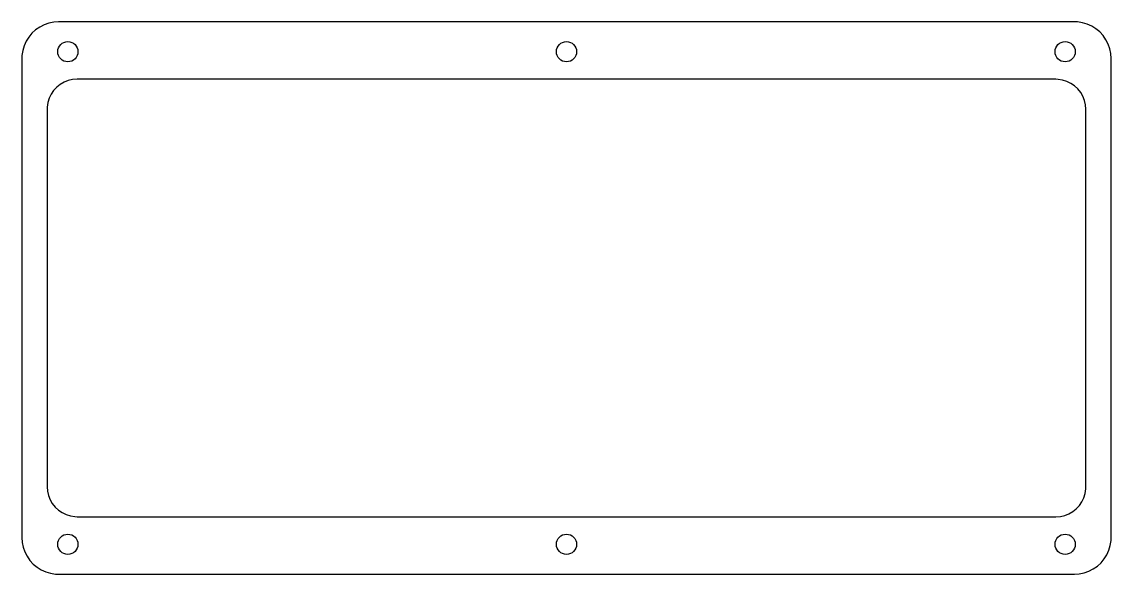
# Model space of a CAD drawing. Header units: metres. Extents: x -118 to 118, y -60 to 60.
import ezdxf

# ---------------------------------------------------------------- set-up
doc = ezdxf.new("R2010")
doc.units = ezdxf.units.M

msp = doc.modelspace()

# ---------------------------------------------------------------- linework, layer by layer
at = {"layer": 'BEZEL'}
msp.add_lwpolyline([(-118.29, 52), (-118.29, -52), (-118.2174, -53.0755), (-118.0008, -54.1314), (-117.6443, -55.1486), (-117.1543, -56.1087), (-116.5397, -56.9942), (-115.8115, -57.789), (-114.9832, -58.4787), (-114.0697, -59.0508), (-113.0875, -59.4949), (-112.0545, -59.803), (-110.9896, -59.9694), (-110.3226, -59.9999), (-110.29, -60), (110.29, -60), (111.3655, -59.9274), (112.4214, -59.7108), (113.4386, -59.3543), (114.3987, -58.8643), (115.2842, -58.2497), (116.079, -57.5215), (116.7687, -56.6932), (117.3408, -55.7797), (117.7849, -54.7975), (118.093, -53.7645), (118.2594, -52.6996), (118.2899, -52.0326), (118.29, -52), (118.29, 52), (118.2174, 53.0755), (118.0008, 54.1314), (117.6443, 55.1486), (117.1543, 56.1087), (116.5397, 56.9942), (115.8115, 57.789), (114.9832, 58.4787), (114.0697, 59.0508), (113.0875, 59.4949), (112.0545, 59.803), (110.9896, 59.9694), (110.3226, 59.9999), (110.29, 60), (-110.29, 60), (-111.3655, 59.9274), (-112.4214, 59.7108), (-113.4386, 59.3543), (-114.3987, 58.8643), (-115.2842, 58.2497), (-116.079, 57.5215), (-116.7687, 56.6932), (-117.3408, 55.7797), (-117.7849, 54.7975), (-118.093, 53.7645), (-118.2594, 52.6996), (-118.2823, 52.3501), (-118.29, 52)], close=True, dxfattribs=at)
at = {"layer": 'CUT'}
msp.add_lwpolyline([(-112.79, 41), (-112.79, -41), (-112.7174, -41.9687), (-112.5013, -42.9158), (-112.1464, -43.8201), (-111.6607, -44.6614), (-111.055, -45.4209), (-110.3429, -46.0817), (-109.5403, -46.629), (-108.6651, -47.0505), (-107.7368, -47.3369), (-106.7763, -47.4818), (-106.29, -47.5), (106.29, -47.5), (107.2587, -47.4274), (108.2058, -47.2113), (109.1101, -46.8564), (109.9514, -46.3707), (110.7109, -45.765), (111.3717, -45.0529), (111.919, -44.2503), (112.3405, -43.3751), (112.6269, -42.4468), (112.7718, -41.4863), (112.79, -41), (112.79, 41), (112.7174, 41.9687), (112.5013, 42.9158), (112.1464, 43.8201), (111.6607, 44.6614), (111.055, 45.4209), (110.3429, 46.0817), (109.5403, 46.629), (108.6651, 47.0505), (107.7368, 47.3369), (106.7763, 47.4818), (106.29, 47.5), (-106.29, 47.5), (-107.2587, 47.4274), (-108.2058, 47.2113), (-109.1101, 46.8564), (-109.9514, 46.3707), (-110.7109, 45.765), (-111.3717, 45.0529), (-111.919, 44.2503), (-112.3405, 43.3751), (-112.6269, 42.4468), (-112.7718, 41.4863), (-112.79, 41)], close=True, dxfattribs=at)
for centre in [(-108.29, 53.5), (0, 53.5), (108.29, 53.5), (-108.29, -53.5), (0, -53.5), (108.29, -53.5)]:
    msp.add_circle(centre, 2.2, dxfattribs=at)

doc.saveas('drawing.dxf')
